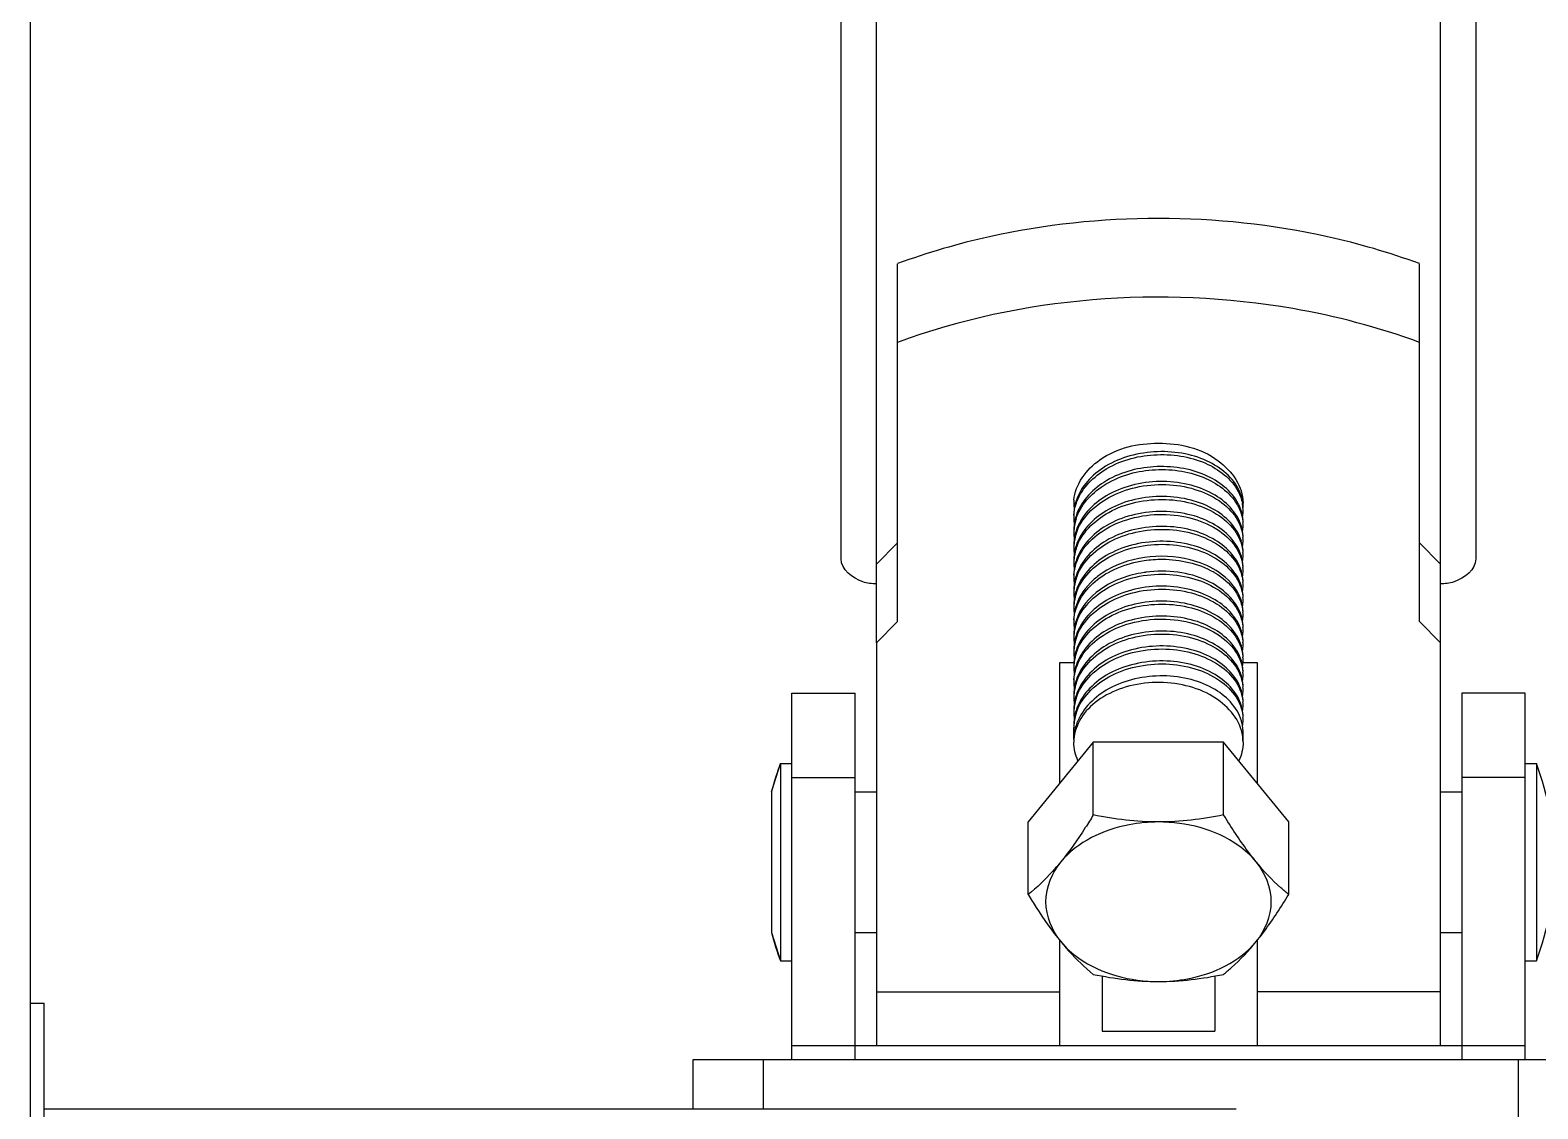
# Model space of a CAD drawing. Extents: x 1680110 to 2699828, y 269661 to 891349.
# Drawn here: x 2394056.3 to 2394543.1, y 718143.8 to 718492.2 of the extents above; entities that cross this region are included whole.
import ezdxf

# ---------------------------------------------------------------- set-up
doc = ezdxf.new("R2010")
doc.units = 0
doc.header["$LTSCALE"] = 1000
doc.header["$MEASUREMENT"] = 0
doc.layers.add('02___PRT_ALL_AXES', color=7, linetype='Continuous')

msp = doc.modelspace()

# ---------------------------------------------------------------- linework, layer by layer
at = {"color": 7, "linetype": 'Continuous'}
for p, q in [((2394056.35, 720773.32), (2394056.35, 717130.67)), ((2394318.16, 718321.44), (2394318.16, 719841.2)), ((2394523.06, 719841.2), (2394523.06, 718321.44)), ((2394329.55, 718319.73), (2394329.55, 719791.77)), ((2394511.68, 718319.73), (2394511.68, 719791.77)), ((2394393.29, 718339.4), (2394393.29, 718339.47)), ((2394329.55, 718294.3), (2394329.55, 718164.27)), ((2394511.68, 718164.27), (2394511.68, 718294.3)), ((2394388.74, 718248.92), (2394388.74, 718287.95)), ((2394452.49, 718287.95), (2394452.49, 718248.92)), ((2394302.23, 718159.72), (2394302.23, 718278.1)), ((2394302.23, 718278.1), (2394322.72, 718278.1)), ((2394322.72, 718159.72), (2394322.72, 718278.1)), ((2394539, 718278.1), (2394518.51, 718278.1)), ((2394518.51, 718278.1), (2394518.51, 718159.72)), ((2394539, 718159.72), (2394539, 718278.1)), ((2394393.75, 718266.77), (2394393.29, 718266.96)), ((2394393.29, 718263.09), (2394393.29, 718266.96)), ((2394447.93, 718262.2), (2394447.93, 718265.51)), ((2394399.58, 718262.2), (2394378.55, 718236.44)), ((2394441.64, 718262.2), (2394399.58, 718262.2)), ((2394462.67, 718236.44), (2394441.64, 718262.2)), ((2394298.58, 718255.34), (2394302.23, 718255.34)), ((2394539, 718255.34), (2394542.64, 718255.34)), ((2394302.23, 718250.79), (2394322.72, 718250.79)), ((2394539, 718250.79), (2394518.51, 718250.79)), ((2394322.72, 718246.23), (2394329.55, 718246.23)), ((2394511.68, 718246.23), (2394518.51, 718246.23)), ((2394388.74, 718164.27), (2394388.74, 718198.22)), ((2394452.49, 718198.22), (2394452.49, 718164.27)), ((2394298.58, 718191.59), (2394302.23, 718191.59)), ((2394539, 718191.59), (2394542.64, 718191.59)), ((2394402.4, 718186.7), (2394402.4, 718168.83)), ((2394438.83, 718186.7), (2394438.83, 718168.83)), ((2394329.55, 718181.61), (2394388.74, 718181.61)), ((2394511.68, 718181.61), (2394452.49, 718181.61)), ((2394056.35, 718177.93), (2394060.9, 718177.93)), ((2394060.9, 718132.4), (2394060.9, 718177.93)), ((2394402.4, 718168.83), (2394438.83, 718168.83)), ((2394302.23, 718164.27), (2394539, 718164.27)), ((2394270.35, 718143.78), (2394270.35, 718159.72)), ((2394270.35, 718159.72), (2394657.38, 718159.72)), ((2394293.12, 718143.78), (2394293.12, 718159.72)), ((2394536.72, 718159.72), (2394536.72, 717922.95)), ((2394060.9, 718143.78), (2394445.66, 718143.78))]:
    msp.add_line(p, q, dxfattribs=at)
for centre, radius, start, end in [((2394434.09, 718337.65), 13.88, 16.463, 24.1462), ((2394408, 718339.4), 14.71, 178.7568, 179.7371), ((2394407.98, 718339.4), 14.69, 179.7373, 180), ((2394408.14, 718339.4), 14.84, 180.017, 187.4905), ((2394408.14, 718335.53), 14.85, 172.4409, 179.9826), ((2394408.49, 718335.48), 15.2, 165.833, 172.4333), ((2394408.69, 718335.44), 15.4, 165.5442, 165.8443), ((2394432.66, 718331.16), 15.47, 29.635, 30.5689), ((2394433.22, 718332.44), 14.83, 25.7531, 27.6632), ((2394433.74, 718332.68), 14.26, 20.1759, 25.7754), ((2394434.21, 718332.86), 13.75, 18.8402, 20.1483), ((2394434.63, 718337.82), 13.32, 15.3164, 16.4117), ((2394434.88, 718337.89), 13.06, 8.8387, 15.3294), ((2394435.04, 718336.95), 12.9, 9.5494, 10.9745), ((2394435.17, 718336.97), 12.76, 4.3772, 9.5535), ((2394435.14, 718341.83), 12.79, 351.2051, 354.2165), ((2394435.12, 718337.93), 12.81, 6.8038, 8.821), ((2394435.29, 718337.95), 12.64, 0.0138, 6.8103), ((2394435.32, 718336.98), 12.62, 0.0037, 4.3716), ((2394408.05, 718334.57), 14.75, 176.2908, 179.9967), ((2394408.14, 718334.57), 14.85, 180.0174, 187.5633), ((2394408.14, 718330.7), 14.84, 172.5135, 179.983), ((2394408.49, 718330.65), 15.2, 165.6882, 172.5045), ((2394408.68, 718329.65), 15.4, 162.4954, 170.6136), ((2394408.87, 718330.56), 15.59, 162.517, 165.6934), ((2394434.4, 718332.92), 13.55, 16.7965, 18.8416), ((2394434.78, 718333.03), 13.16, 10.3064, 16.8137), ((2394435.21, 718333.11), 12.73, 0.0321, 10.2928), ((2394435.28, 718336.99), 12.66, 352.6975, 359.9837), ((2394435.34, 718332.15), 12.59, 0.0047, 4.3399), ((2394408.05, 718329.74), 14.76, 176.2906, 179.9967), ((2394408.14, 718329.75), 14.85, 180.0173, 187.5347), ((2394408.14, 718325.87), 14.85, 172.4851, 179.9829), ((2394408.25, 718329.72), 14.96, 170.6414, 176.2826), ((2394408.49, 718325.82), 15.2, 165.7505, 172.4767), ((2394408.68, 718324.82), 15.4, 162.4832, 170.5789), ((2394408.87, 718325.73), 15.59, 162.5133, 165.755), ((2394434.63, 718328.16), 13.32, 15.3039, 16.412), ((2394434.88, 718328.23), 13.06, 8.839, 15.3168), ((2394435.24, 718332.16), 12.69, 351.1952, 359.9741), ((2394435.24, 718328.29), 12.69, 0.0261, 8.8331), ((2394435.34, 718327.33), 12.59, 0.0047, 4.3394), ((2394408.05, 718324.91), 14.76, 176.2901, 179.9967), ((2394408.14, 718324.92), 14.85, 180.0171, 187.5223), ((2394408.14, 718321.04), 14.85, 172.4732, 179.9828), ((2394408.25, 718324.9), 14.96, 170.6064, 176.282), ((2394408.49, 718320.99), 15.2, 165.7629, 172.465), ((2394408.68, 718319.99), 15.4, 162.498, 170.6185), ((2394408.87, 718320.9), 15.59, 162.501, 165.7673), ((2394434.63, 718323.33), 13.32, 15.3602, 16.4085), ((2394434.88, 718323.4), 13.06, 8.8275, 15.3735), ((2394435.24, 718327.33), 12.69, 351.1826, 359.9739), ((2394435.24, 718323.46), 12.69, 0.0261, 8.8211), ((2394435.34, 718322.5), 12.59, 0.0047, 4.3395), ((2394408.05, 718320.08), 14.75, 176.2908, 179.9967), ((2394408.15, 718320.09), 14.86, 180.018, 187.7975), ((2394408.13, 718316.21), 14.84, 172.7542, 179.9843), ((2394408.25, 718320.07), 14.96, 170.6461, 176.2828), ((2394408.48, 718316.17), 15.19, 165.7041, 172.7434), ((2394408.87, 718316.07), 15.59, 162.5159, 165.7097), ((2394434.63, 718318.5), 13.32, 15.3455, 16.4078), ((2394434.88, 718318.57), 13.06, 8.8161, 15.3587), ((2394435.24, 718322.5), 12.69, 351.1717, 359.9739), ((2394435.24, 718318.63), 12.69, 0.026, 8.8097), ((2394435.34, 718317.67), 12.59, 0.0047, 4.3394), ((2394408.05, 718315.25), 14.75, 176.2906, 179.9967), ((2394408.14, 718315.26), 14.85, 180.0174, 187.5513), ((2394408.14, 718311.38), 14.85, 172.5017, 179.9829), ((2394408.49, 718311.34), 15.2, 165.7267, 172.493), ((2394408.68, 718310.33), 15.4, 162.4909, 170.6051), ((2394408.87, 718311.24), 15.59, 162.5135, 165.7315), ((2394421.62, 718279.48), 37.96, 97.612, 98.5483), ((2394425.46, 718294.45), 26.15, 59.2313, 60.5207), ((2394434.63, 718313.67), 13.32, 15.3562, 16.4067), ((2394434.88, 718313.74), 13.06, 8.5831, 15.3704), ((2394435.23, 718317.67), 12.7, 350.9429, 359.9728), ((2394435.25, 718313.8), 12.69, 0.0243, 8.5745), ((2394435.34, 718312.84), 12.59, 0.0047, 4.3393), ((2394408.05, 718310.42), 14.76, 176.2904, 179.9967), ((2394408.14, 718310.43), 14.85, 180.0173, 187.5367), ((2394408.14, 718306.55), 14.85, 172.4872, 179.9829), ((2394408.25, 718310.41), 14.96, 170.6329, 176.2824), ((2394408.49, 718306.51), 15.2, 165.766, 172.4789), ((2394408.68, 718305.5), 15.4, 162.488, 170.5957), ((2394408.87, 718306.41), 15.59, 162.5087, 165.7704), ((2394434.63, 718308.84), 13.32, 15.3803, 16.4044), ((2394434.88, 718308.91), 13.06, 8.806, 15.3938), ((2394435.24, 718312.84), 12.69, 351.161, 359.9738), ((2394435.24, 718308.97), 12.69, 0.0259, 8.7993), ((2394435.34, 718308.01), 12.59, 0.0047, 4.3389), ((2394408.05, 718305.59), 14.76, 176.2903, 179.9967), ((2394408.14, 718305.6), 14.85, 180.0173, 187.5328), ((2394408.14, 718301.73), 14.85, 172.4835, 179.9829), ((2394408.25, 718305.58), 14.96, 170.6233, 176.2823), ((2394408.49, 718301.68), 15.2, 165.7649, 172.4752), ((2394408.87, 718301.58), 15.59, 162.5058, 165.7693), ((2394434.62, 718304.01), 13.32, 15.4324, 16.4009), ((2394434.87, 718304.08), 13.06, 8.7871, 15.4463), ((2394435.24, 718308.01), 12.69, 351.1413, 359.9737), ((2394435.24, 718304.14), 12.69, 0.0258, 8.7798), ((2394435.34, 718303.18), 12.6, 0.0046, 4.3456), ((2394408.05, 718300.76), 14.76, 176.2866, 179.9968), ((2394408.13, 718300.77), 14.84, 180.0162, 187.3323), ((2394408.15, 718296.9), 14.85, 172.2882, 179.9823), ((2394408.48, 718296.85), 15.2, 165.7459, 172.2807), ((2394408.68, 718295.84), 15.4, 162.4871, 170.6053), ((2394408.88, 718296.75), 15.61, 162.4516, 165.7498), ((2394434.83, 718299.24), 13.11, 9.0944, 16.4713), ((2394435.23, 718299.31), 12.7, 0.0272, 9.08), ((2394435.25, 718303.18), 12.69, 351.4494, 359.976), ((2394435.34, 718298.35), 12.59, 0.0047, 4.3396), ((2394408.05, 718295.93), 14.75, 176.2903, 179.9967), ((2394408.14, 718295.94), 14.85, 180.0172, 187.5261), ((2394408.14, 718292.07), 14.85, 172.4765, 179.9828), ((2394408.25, 718295.92), 14.96, 170.633, 176.2824), ((2394408.49, 718292.02), 15.2, 165.7642, 172.4682), ((2394408.68, 718291.01), 15.4, 162.4824, 170.5717), ((2394408.87, 718291.92), 15.59, 162.5049, 165.7686), ((2394434.63, 718294.36), 13.32, 15.3426, 16.4105), ((2394434.88, 718294.42), 13.06, 8.8357, 15.3558), ((2394435.24, 718298.35), 12.69, 351.1911, 359.9741), ((2394435.24, 718294.48), 12.69, 0.0261, 8.8295), ((2394435.34, 718293.52), 12.59, 0.0047, 4.3395), ((2394408.05, 718291.1), 14.75, 176.29, 179.9967), ((2394408.14, 718291.11), 14.85, 180.0171, 187.5169), ((2394408.14, 718287.24), 14.85, 172.4677, 179.9827), ((2394408.25, 718291.09), 14.96, 170.5993, 176.2819), ((2394408.25, 718286.26), 14.96, 170.6057, 176.2819), ((2394408.49, 718287.19), 15.2, 165.7627, 172.4595), ((2394408.68, 718286.18), 15.4, 162.4829, 170.5782), ((2394408.87, 718287.09), 15.59, 162.5002, 165.767), ((2394434.63, 718289.53), 13.32, 15.3335, 16.4046), ((2394434.88, 718289.59), 13.06, 8.8222, 15.3467), ((2394435.24, 718293.53), 12.69, 351.178, 359.9739), ((2394435.24, 718289.65), 12.69, 0.0259, 8.8159), ((2394435.24, 718288.7), 12.69, 351.2218, 359.9742), ((2394435.34, 718288.69), 12.59, 0.0047, 4.3399), ((2394408.05, 718286.27), 14.75, 176.29, 179.9967), ((2394408.14, 718286.28), 14.84, 180.017, 187.4489), ((2394408.14, 718282.41), 14.85, 172.3978, 179.9823), ((2394408.49, 718282.36), 15.2, 165.7631, 172.3902), ((2394408.87, 718282.26), 15.59, 162.5007, 165.7672), ((2394434.63, 718284.7), 13.32, 15.295, 16.4082), ((2394434.88, 718284.76), 13.06, 8.8659, 15.3078), ((2394435.24, 718284.82), 12.69, 0.0263, 8.8603), ((2394435.23, 718283.87), 12.7, 350.9764, 359.9733), ((2394435.34, 718283.86), 12.59, 0.0047, 4.3399), ((2394408.05, 718281.44), 14.75, 176.29, 179.9967), ((2394408.14, 718281.45), 14.85, 180.0171, 187.5089), ((2394408.14, 718277.58), 14.85, 172.4594, 179.9827), ((2394408.25, 718276.6), 14.96, 170.5894, 176.2819), ((2394408.49, 718277.53), 15.2, 165.7634, 172.4513), ((2394408.68, 718276.52), 15.4, 162.4867, 170.562), ((2394408.87, 718277.43), 15.59, 162.5015, 165.7677), ((2394434.63, 718279.87), 13.32, 15.3024, 16.4096), ((2394434.88, 718279.93), 13.05, 8.6158, 15.3161), ((2394435.24, 718279.04), 12.69, 351.1951, 359.9741), ((2394435.25, 718279.99), 12.69, 0.0245, 8.608), ((2394435.34, 718279.03), 12.59, 0.0047, 4.3399), ((2394408.05, 718276.62), 14.76, 176.29, 179.9967), ((2394408.14, 718276.62), 14.84, 180.017, 187.4917), ((2394408.14, 718272.75), 14.85, 172.4422, 179.9826), ((2394408.25, 718271.77), 14.96, 170.5827, 176.2821), ((2394408.49, 718272.7), 15.2, 165.765, 172.4342), ((2394408.68, 718271.69), 15.4, 162.4917, 170.5553), ((2394408.87, 718272.6), 15.59, 162.5045, 165.7692), ((2394434.63, 718275.04), 13.32, 15.3158, 16.4116), ((2394434.88, 718275.1), 13.06, 8.8392, 15.3288), ((2394435.24, 718275.16), 12.69, 0.0262, 8.8333), ((2394435.24, 718274.21), 12.69, 351.1908, 359.9741), ((2394435.34, 718274.2), 12.59, 0.0047, 4.3399), ((2394408.05, 718271.79), 14.76, 176.2903, 179.9967), ((2394408.14, 718271.79), 14.85, 180.0172, 187.5273), ((2394408.14, 718267.92), 14.85, 172.4782, 179.9829), ((2394408.25, 718266.94), 14.96, 170.6229, 176.2822), ((2394408.49, 718267.87), 15.2, 165.7668, 172.4699), ((2394408.68, 718266.86), 15.4, 162.4849, 170.5952), ((2394408.87, 718267.78), 15.59, 162.5094, 165.7711), ((2394434.63, 718270.21), 13.32, 15.3138, 16.4121), ((2394434.88, 718270.27), 13.06, 8.8348, 15.3268), ((2394435.24, 718270.33), 12.69, 0.0261, 8.8289), ((2394435.24, 718269.38), 12.69, 351.179, 359.9739), ((2394435.34, 718269.37), 12.59, 0.0047, 4.3394), ((2394408.05, 718266.96), 14.75, 176.2902, 179.9967), ((2394408.87, 718262.95), 15.59, 162.5026, 165.791), ((2394434.63, 718265.38), 13.32, 15.3664, 16.4089), ((2394434.88, 718265.44), 13.06, 8.8239, 15.3798), ((2394435.24, 718265.5), 12.69, 0.0261, 8.8175)]:
    msp.add_arc(centre, radius, start, end, dxfattribs=at)
for points, knots in [([(2394446.76, 718343.33), (2394444.82, 718347.67), (2394438.23, 718352.95), (2394428.06, 718355.88), (2394419.14, 718356.35), (2394410.37, 718354.72), (2394400.62, 718350.38), (2394394.98, 718343.96), (2394393.77, 718339.28)], [0, 0, 0, 0, 0.223773, 0.357617, 0.498713, 0.639512, 0.772857, 1, 1, 1, 1]), ([(2394394.02, 718339.17), (2394395.45, 718343.66), (2394403.19, 718351.89), (2394416.38, 718355.45), (2394427.72, 718354.96), (2394437.67, 718352.21), (2394444.19, 718347.32), (2394446.36, 718343.19)], [0, 0, 0, 0, 0.228509, 0.499781, 0.640257, 0.774022, 1, 1, 1, 1]), ([(2394446.36, 718339.32), (2394444.19, 718343.46), (2394437.66, 718348.35), (2394427.69, 718351.1), (2394416.33, 718351.59), (2394403.14, 718348), (2394395.41, 718339.74), (2394394, 718335.24)], [0, 0, 0, 0, 0.226055, 0.35988, 0.500401, 0.771641, 1, 1, 1, 1]), ([(2394394, 718334.28), (2394395.39, 718338.7), (2394402.92, 718346.86), (2394415.85, 718350.53), (2394427.05, 718350.22), (2394437, 718347.68), (2394443.61, 718343.05), (2394445.98, 718339.03)], [0, 0, 0, 0, 0.227348, 0.497152, 0.637415, 0.771604, 1, 1, 1, 1]), ([(2394447.4, 718331.93), (2394446.08, 718336.42), (2394439.97, 718342.34), (2394430.01, 718345.85), (2394420.99, 718346.78), (2394411.94, 718345.52), (2394401.69, 718341.5), (2394395.5, 718335.18), (2394394, 718330.41)], [0, 0, 0, 0, 0.2172, 0.349119, 0.49007, 0.632362, 0.768232, 1, 1, 1, 1]), ([(2394394, 718329.45), (2394395.59, 718334.5), (2394402.37, 718341.08), (2394413.36, 718344.93), (2394422.96, 718345.84), (2394432.26, 718344.36), (2394440.24, 718340.73), (2394445.98, 718335.28), (2394447.73, 718330.54), (2394447.9, 718328.28)], [0, 0, 0, 0, 0.234601, 0.372819, 0.516614, 0.657142, 0.786237, 0.899566, 1, 1, 1, 1]), ([(2394447.4, 718327.1), (2394446.08, 718331.59), (2394439.97, 718337.51), (2394430.01, 718341.02), (2394421, 718341.96), (2394411.94, 718340.69), (2394401.69, 718336.67), (2394395.5, 718330.36), (2394394, 718325.59)], [0, 0, 0, 0, 0.217195, 0.349114, 0.490063, 0.632357, 0.768233, 1, 1, 1, 1]), ([(2394394, 718324.62), (2394395.59, 718329.66), (2394402.36, 718336.25), (2394413.35, 718340.1), (2394422.96, 718341.01), (2394432.26, 718339.53), (2394440.23, 718335.9), (2394445.98, 718330.45), (2394447.73, 718325.71), (2394447.9, 718323.45)], [0, 0, 0, 0, 0.234601, 0.372807, 0.516599, 0.657132, 0.786232, 0.899564, 1, 1, 1, 1]), ([(2394393.32, 718316.21), (2394393.49, 718318.79), (2394395.38, 718324.22), (2394401.73, 718330.48), (2394410.48, 718334.6), (2394420.52, 718336.22), (2394430.56, 718335.21), (2394439.32, 718331.71), (2394445.73, 718326.1), (2394447.71, 718321.02), (2394447.9, 718318.62)], [0, 0, 0, 0, 0.108836, 0.229817, 0.365008, 0.508761, 0.651467, 0.783424, 0.898808, 1, 1, 1, 1]), ([(2394447.4, 718322.27), (2394446.08, 718326.76), (2394439.97, 718332.68), (2394430.01, 718336.19), (2394420.99, 718337.13), (2394411.94, 718335.86), (2394401.69, 718331.84), (2394395.5, 718325.52), (2394394, 718320.75)], [0, 0, 0, 0, 0.217199, 0.349123, 0.490078, 0.632366, 0.768232, 1, 1, 1, 1]), ([(2394447.4, 718317.44), (2394446.08, 718321.93), (2394439.97, 718327.85), (2394430.01, 718331.36), (2394420.99, 718332.3), (2394411.94, 718331.03), (2394401.69, 718327.01), (2394395.5, 718320.7), (2394394, 718315.93)], [0, 0, 0, 0, 0.217199, 0.349123, 0.490079, 0.632367, 0.768233, 1, 1, 1, 1]), ([(2394394, 718314.96), (2394395.59, 718320), (2394402.37, 718326.59), (2394413.36, 718330.45), (2394422.96, 718331.35), (2394432.26, 718329.88), (2394440.24, 718326.25), (2394445.98, 718320.79), (2394447.73, 718316.05), (2394447.9, 718313.79)], [0, 0, 0, 0, 0.234599, 0.372817, 0.516611, 0.657137, 0.78623, 0.899563, 1, 1, 1, 1]), ([(2394447.4, 718312.61), (2394446.08, 718317.1), (2394439.97, 718323.02), (2394430.01, 718326.53), (2394420.99, 718327.47), (2394411.94, 718326.2), (2394401.69, 718322.18), (2394395.5, 718315.87), (2394394, 718311.1)], [0, 0, 0, 0, 0.217199, 0.349112, 0.490063, 0.632356, 0.768233, 1, 1, 1, 1]), ([(2394394, 718310.13), (2394395.59, 718315.18), (2394402.37, 718321.76), (2394413.36, 718325.62), (2394422.96, 718326.52), (2394432.26, 718325.05), (2394440.24, 718321.42), (2394445.98, 718315.96), (2394447.73, 718311.22), (2394447.9, 718308.96)], [0, 0, 0, 0, 0.234599, 0.372814, 0.516606, 0.657131, 0.786224, 0.899562, 1, 1, 1, 1]), ([(2394439.28, 718317.62), (2394436.68, 718319.24), (2394424.89, 718323.99), (2394410.4, 718322.11), (2394402.45, 718316.81)], [0, 0, 0, 0, 0.242438, 1, 1, 1, 1]), ([(2394329.55, 718313.39), (2394328.08, 718313.39), (2394323.34, 718313.86), (2394318.16, 718318.03), (2394318.16, 718321.44)], [0, 0, 0, 0, 0.300361, 1, 1, 1, 1]), ([(2394393.32, 718301.72), (2394393.47, 718304.01), (2394394.97, 718308.79), (2394400.09, 718314.63), (2394407.35, 718318.89), (2394413.01, 718320.43), (2394415.98, 718320.88)], [0, 0, 0, 0, 0.21682, 0.453957, 0.717085, 1, 1, 1, 1]), ([(2394415.98, 718320.88), (2394417.95, 718321.17), (2394425.55, 718321.72), (2394433.43, 718319.99), (2394438.33, 718317.22)], [0, 0, 0, 0, 0.26131, 1, 1, 1, 1]), ([(2394523.06, 718321.44), (2394523.06, 718318.03), (2394517.88, 718313.86), (2394513.14, 718313.39), (2394511.68, 718313.39)], [0, 0, 0, 0, 0.699639, 1, 1, 1, 1]), ([(2394415.98, 718317.01), (2394410.99, 718316.26), (2394401.87, 718313.16), (2394395.29, 718305.53), (2394394, 718301.45)], [0, 0, 0, 0, 0.541307, 1, 1, 1, 1]), ([(2394402.45, 718316.81), (2394401.43, 718316.13), (2394397.82, 718313.37), (2394395, 718309.44), (2394394, 718306.27)], [0, 0, 0, 0, 0.270094, 1, 1, 1, 1]), ([(2394394, 718300.47), (2394395.59, 718305.52), (2394402.37, 718312.1), (2394413.36, 718315.96), (2394422.96, 718316.86), (2394432.26, 718315.39), (2394440.24, 718311.76), (2394445.98, 718306.3), (2394447.73, 718301.56), (2394447.9, 718299.3)], [0, 0, 0, 0, 0.2346, 0.372814, 0.516605, 0.65714, 0.786235, 0.899567, 1, 1, 1, 1]), ([(2394447.4, 718302.96), (2394445.9, 718308.04), (2394438.4, 718314.49), (2394426.83, 718317.52), (2394420, 718317.56), (2394416.59, 718317.1)], [0, 0, 0, 0, 0.441714, 0.713654, 1, 1, 1, 1]), ([(2394438.84, 718316.92), (2394441.31, 718315.45), (2394445.58, 718311.91), (2394447.71, 718306.63), (2394447.9, 718304.13)], [0, 0, 0, 0, 0.534403, 1, 1, 1, 1]), ([(2394447.4, 718307.78), (2394447.12, 718308.73), (2394445.44, 718312.74), (2394442.09, 718315.87), (2394439.28, 718317.62)], [0, 0, 0, 0, 0.23168, 1, 1, 1, 1]), ([(2394447.4, 718298.12), (2394446.08, 718302.61), (2394439.97, 718308.53), (2394430.01, 718312.04), (2394420.99, 718312.98), (2394411.94, 718311.71), (2394401.69, 718307.69), (2394395.5, 718301.38), (2394394, 718296.61)], [0, 0, 0, 0, 0.217198, 0.349118, 0.490075, 0.632362, 0.768234, 1, 1, 1, 1]), ([(2394394, 718295.64), (2394395.59, 718300.69), (2394402.37, 718307.27), (2394413.36, 718311.13), (2394422.96, 718312.03), (2394432.26, 718310.56), (2394440.24, 718306.93), (2394445.98, 718301.47), (2394447.73, 718296.73), (2394447.9, 718294.47)], [0, 0, 0, 0, 0.234603, 0.372813, 0.516604, 0.657136, 0.786228, 0.899564, 1, 1, 1, 1]), ([(2394447.4, 718293.29), (2394446.08, 718297.78), (2394439.97, 718303.7), (2394430.01, 718307.21), (2394421, 718308.15), (2394411.94, 718306.88), (2394401.69, 718302.87), (2394395.5, 718296.55), (2394394, 718291.78)], [0, 0, 0, 0, 0.217202, 0.349116, 0.490071, 0.632358, 0.76823, 1, 1, 1, 1]), ([(2394394, 718290.82), (2394395.59, 718295.86), (2394402.37, 718302.44), (2394413.36, 718306.3), (2394422.96, 718307.2), (2394432.26, 718305.73), (2394440.24, 718302.1), (2394445.98, 718296.64), (2394447.73, 718291.9), (2394447.9, 718289.64)], [0, 0, 0, 0, 0.234605, 0.372816, 0.516608, 0.657138, 0.78623, 0.899566, 1, 1, 1, 1]), ([(2394393.32, 718282.4), (2394393.49, 718284.99), (2394395.38, 718290.41), (2394401.73, 718296.67), (2394410.48, 718300.8), (2394420.52, 718302.42), (2394430.56, 718301.41), (2394439.32, 718297.91), (2394445.73, 718292.29), (2394447.71, 718287.22), (2394447.9, 718284.81)], [0, 0, 0, 0, 0.108831, 0.229813, 0.365006, 0.508762, 0.651468, 0.78342, 0.898809, 1, 1, 1, 1]), ([(2394447.4, 718288.46), (2394446.08, 718292.95), (2394439.97, 718298.87), (2394430.01, 718302.38), (2394421, 718303.32), (2394411.94, 718302.05), (2394401.69, 718298.04), (2394395.5, 718291.72), (2394394, 718286.95)], [0, 0, 0, 0, 0.217202, 0.349116, 0.49007, 0.632359, 0.768228, 1, 1, 1, 1]), ([(2394447.4, 718283.63), (2394446.08, 718288.13), (2394439.97, 718294.04), (2394430.01, 718297.55), (2394420.99, 718298.49), (2394411.94, 718297.23), (2394401.69, 718293.21), (2394395.5, 718286.89), (2394394, 718282.12)], [0, 0, 0, 0, 0.217202, 0.349116, 0.49007, 0.632359, 0.768228, 1, 1, 1, 1]), ([(2394394, 718281.16), (2394395.59, 718286.2), (2394402.37, 718292.78), (2394413.36, 718296.64), (2394422.96, 718297.54), (2394432.26, 718296.07), (2394440.24, 718292.44), (2394445.98, 718286.99), (2394447.73, 718282.24), (2394447.9, 718279.98)], [0, 0, 0, 0, 0.234607, 0.372817, 0.516612, 0.657139, 0.786233, 0.899567, 1, 1, 1, 1]), ([(2394447.4, 718278.8), (2394446.08, 718283.3), (2394439.97, 718289.22), (2394430.01, 718292.72), (2394420.99, 718293.66), (2394411.94, 718292.4), (2394401.69, 718288.38), (2394395.5, 718282.06), (2394394, 718277.29)], [0, 0, 0, 0, 0.217201, 0.349117, 0.490069, 0.63236, 0.768228, 1, 1, 1, 1]), ([(2394394, 718276.32), (2394395.59, 718281.37), (2394402.37, 718287.95), (2394413.36, 718291.81), (2394422.96, 718292.71), (2394432.26, 718291.24), (2394440.24, 718287.61), (2394445.98, 718282.16), (2394447.73, 718277.41), (2394447.9, 718275.15)], [0, 0, 0, 0, 0.234605, 0.372817, 0.516611, 0.657139, 0.786234, 0.899567, 1, 1, 1, 1]), ([(2394447.4, 718273.97), (2394446.08, 718278.47), (2394439.97, 718284.39), (2394430.01, 718287.9), (2394420.99, 718288.83), (2394411.94, 718287.57), (2394401.69, 718283.55), (2394395.5, 718277.23), (2394394, 718272.46)], [0, 0, 0, 0, 0.2172, 0.349118, 0.490069, 0.632361, 0.76823, 1, 1, 1, 1]), ([(2394394, 718271.5), (2394395.59, 718276.54), (2394402.37, 718283.13), (2394413.36, 718286.98), (2394422.96, 718287.88), (2394432.26, 718286.41), (2394440.24, 718282.78), (2394445.98, 718277.33), (2394447.73, 718272.58), (2394447.9, 718270.32)], [0, 0, 0, 0, 0.234601, 0.372817, 0.516613, 0.65714, 0.786235, 0.899567, 1, 1, 1, 1]), ([(2394447.4, 718269.14), (2394446.08, 718273.64), (2394439.97, 718279.56), (2394430.01, 718283.07), (2394420.99, 718284), (2394411.94, 718282.74), (2394401.69, 718278.72), (2394395.5, 718272.4), (2394394, 718267.63)], [0, 0, 0, 0, 0.217197, 0.349115, 0.490066, 0.632359, 0.768233, 1, 1, 1, 1])]:
    msp.add_open_spline(points, degree=3, knots=knots, dxfattribs=at)
for points in [[(2394446.36, 718343.19), (2394446.98, 718342), (2394447.44, 718340.72), (2394447.7, 718339.41)], [(2394393.32, 718335.52), (2394393.4, 718336.76), (2394393.64, 718337.99), (2394394.02, 718339.17)], [(2394446.11, 718338.81), (2394447.09, 718337.08), (2394447.75, 718335.1), (2394447.9, 718333.11)], [(2394393.75, 718266.77), (2394393.45, 718265.57), (2394393.29, 718264.33), (2394393.29, 718263.09)]]:
    msp.add_open_spline(points, degree=3, dxfattribs=at)
at = {"layer": '02___PRT_ALL_AXES', "color": 7, "linetype": 'Continuous'}
for p, q in [((2394336.38, 718301.2), (2394336.38, 718416.78)), ((2394504.85, 718301.2), (2394504.85, 718416.78)), ((2394393.29, 718339.4), (2394393.29, 718339.47)), ((2394336.38, 718326.63), (2394329.55, 718319.73)), ((2394511.68, 718319.73), (2394504.85, 718326.63)), ((2394329.55, 718294.3), (2394329.55, 718319.73)), ((2394511.68, 718294.3), (2394511.68, 718319.73)), ((2394336.38, 718301.2), (2394329.55, 718294.3)), ((2394511.68, 718294.3), (2394504.85, 718301.2)), ((2394388.74, 718287.95), (2394393.29, 718287.95)), ((2394447.93, 718287.95), (2394452.49, 718287.95)), ((2394393.29, 718263.09), (2394393.29, 718266.96)), ((2394447.93, 718262.2), (2394447.93, 718265.51)), ((2394399.58, 718238.74), (2394399.58, 718262.2)), ((2394441.64, 718238.74), (2394441.64, 718262.2)), ((2394295.72, 718246.23), (2394298.58, 718255.34)), ((2394298.58, 718255.34), (2394298.58, 718191.59)), ((2394298.58, 718255.34), (2394302.23, 718255.34)), ((2394539, 718255.34), (2394542.64, 718255.34)), ((2394542.64, 718255.34), (2394542.64, 718191.59)), ((2394295.72, 718246.23), (2394295.72, 718200.7)), ((2394322.72, 718246.23), (2394329.55, 718246.23)), ((2394511.68, 718246.23), (2394518.51, 718246.23)), ((2394378.55, 718212.98), (2394378.55, 718236.44)), ((2394462.67, 718212.98), (2394462.67, 718236.44)), ((2394295.72, 718200.7), (2394298.58, 718191.59)), ((2394322.72, 718200.7), (2394329.55, 718200.7)), ((2394511.68, 718200.7), (2394518.51, 718200.7)), ((2394298.58, 718191.59), (2394302.23, 718191.59)), ((2394539, 718191.59), (2394542.64, 718191.59))]:
    msp.add_line(p, q, dxfattribs=at)
for centre, radius, start, end in [((2394415.59, 718201.24), 229.64, 102.4606, 110.1778), ((2394425.64, 718201.24), 229.64, 69.8222, 77.5394), ((2394406.94, 718339.47), 13.65, 176.3051, 179.9979), ((2394407.02, 718339.47), 13.72, 180.0148, 187.3003), ((2394434.3, 718339.47), 13.64, 357.0544, 359.9988), ((2394433.63, 718262.09), 14.32, 13.5882, 15.7069), ((2394434.02, 718262.18), 13.91, 0.0785, 13.6173), ((2394406.93, 718262.2), 13.64, 176.2826, 179.9965), ((2394383.89, 718223.47), 91.07, 159.5127, 165.5225), ((2394457.34, 718223.47), 91.07, 339.5127, 20.4873), ((2394383.89, 718223.47), 91.07, 194.4775, 200.4873)]:
    msp.add_arc(centre, radius, start, end, dxfattribs=at)
for points in [[(2394475.19, 718425.47), (2394439.67, 718433.35), (2394401.56, 718433.35), (2394366.04, 718425.47)], [(2394394.62, 718256.24), (2394393.78, 718258.09), (2394393.29, 718260.16), (2394393.29, 718262.2)], [(2394447.93, 718262.2), (2394447.93, 718260.16), (2394447.45, 718258.09), (2394446.6, 718256.24)], [(2394420.61, 718236.44), (2394413.56, 718236.44), (2394406.49, 718237.33), (2394399.58, 718238.74)], [(2394441.64, 718238.74), (2394434.73, 718237.33), (2394427.66, 718236.44), (2394420.61, 718236.44)], [(2394389.07, 718223.56), (2394386.16, 718220), (2394382.21, 718210.68), (2394386.16, 718201.36), (2394389.07, 718197.8)], [(2394452.16, 718197.8), (2394455.06, 718201.36), (2394459.02, 718210.68), (2394455.06, 718220), (2394452.16, 718223.56)], [(2394399.58, 718187.22), (2394406.49, 718185.81), (2394413.56, 718184.92), (2394420.61, 718184.92)], [(2394420.61, 718184.92), (2394427.66, 718184.92), (2394434.73, 718185.81), (2394441.64, 718187.22)]]:
    msp.add_open_spline(points, degree=3, dxfattribs=at)
for points, knots in [([(2394504.85, 718391.35), (2394491.62, 718396.23), (2394436.59, 718410.72), (2394376.43, 718406.12), (2394336.38, 718391.35)], [0, 0, 0, 0, 0.248287, 1, 1, 1, 1]), ([(2394393.32, 718340.35), (2394393.66, 718345.52), (2394401.94, 718356.3), (2394414.07, 718358.79), (2394420.61, 718358.79)], [0, 0, 0, 0, 0.442357, 1, 1, 1, 1]), ([(2394420.61, 718358.79), (2394427.32, 718358.79), (2394439.8, 718356.23), (2394447.93, 718344.75), (2394447.93, 718339.47)], [0, 0, 0, 0, 0.559767, 1, 1, 1, 1]), ([(2394447.41, 718265.96), (2394446.01, 718270.94), (2394439.24, 718277.48), (2394428.29, 718281.14), (2394418.58, 718281.88), (2394409.13, 718280.18), (2394401.02, 718276.25), (2394395.2, 718270.44), (2394393.48, 718265.45), (2394393.32, 718263.08)], [0, 0, 0, 0, 0.226573, 0.36295, 0.506452, 0.648024, 0.779263, 0.895686, 1, 1, 1, 1]), ([(2394399.58, 718238.74), (2394398.74, 718237.36), (2394395.47, 718232.14), (2394391.94, 718227.08), (2394389.07, 718223.56)], [0, 0, 0, 0, 0.26296, 1, 1, 1, 1]), ([(2394420.61, 718236.44), (2394417.46, 718236.44), (2394406.01, 718235.43), (2394394.37, 718230.06), (2394389.07, 718223.56)], [0, 0, 0, 0, 0.273399, 1, 1, 1, 1]), ([(2394452.16, 718223.56), (2394450.5, 718225.59), (2394441.8, 718233.42), (2394429.56, 718236.44), (2394420.61, 718236.44)], [0, 0, 0, 0, 0.226783, 1, 1, 1, 1]), ([(2394452.16, 718223.56), (2394451.24, 718224.68), (2394447.47, 718229.55), (2394444.1, 718234.72), (2394441.64, 718238.74)], [0, 0, 0, 0, 0.234887, 1, 1, 1, 1]), ([(2394389.07, 718223.56), (2394388.2, 718222.5), (2394384.97, 718218.72), (2394381.35, 718215.27), (2394378.55, 718212.98)], [0, 0, 0, 0, 0.2742, 1, 1, 1, 1]), ([(2394462.67, 718212.98), (2394461.8, 718213.7), (2394458.01, 718216.93), (2394454.59, 718220.58), (2394452.16, 718223.56)], [0, 0, 0, 0, 0.227749, 1, 1, 1, 1]), ([(2394378.55, 718212.98), (2394379.4, 718211.6), (2394382.66, 718206.38), (2394386.2, 718201.32), (2394389.07, 718197.8)], [0, 0, 0, 0, 0.26296, 1, 1, 1, 1]), ([(2394452.16, 718197.8), (2394453.07, 718198.92), (2394456.85, 718203.79), (2394460.21, 718208.96), (2394462.67, 718212.98)], [0, 0, 0, 0, 0.234887, 1, 1, 1, 1]), ([(2394389.07, 718197.8), (2394389.93, 718196.75), (2394393.16, 718192.96), (2394396.78, 718189.51), (2394399.58, 718187.22)], [0, 0, 0, 0, 0.2742, 1, 1, 1, 1]), ([(2394389.07, 718197.8), (2394390.73, 718195.77), (2394399.43, 718187.95), (2394411.67, 718184.92), (2394420.61, 718184.92)], [0, 0, 0, 0, 0.226783, 1, 1, 1, 1]), ([(2394420.61, 718184.92), (2394423.77, 718184.92), (2394435.21, 718185.93), (2394446.85, 718191.31), (2394452.16, 718197.8)], [0, 0, 0, 0, 0.273399, 1, 1, 1, 1]), ([(2394441.64, 718187.22), (2394442.52, 718187.94), (2394446.3, 718191.18), (2394449.73, 718194.83), (2394452.16, 718197.8)], [0, 0, 0, 0, 0.227749, 1, 1, 1, 1])]:
    msp.add_open_spline(points, degree=3, knots=knots, dxfattribs=at)

doc.saveas('drawing.dxf')
